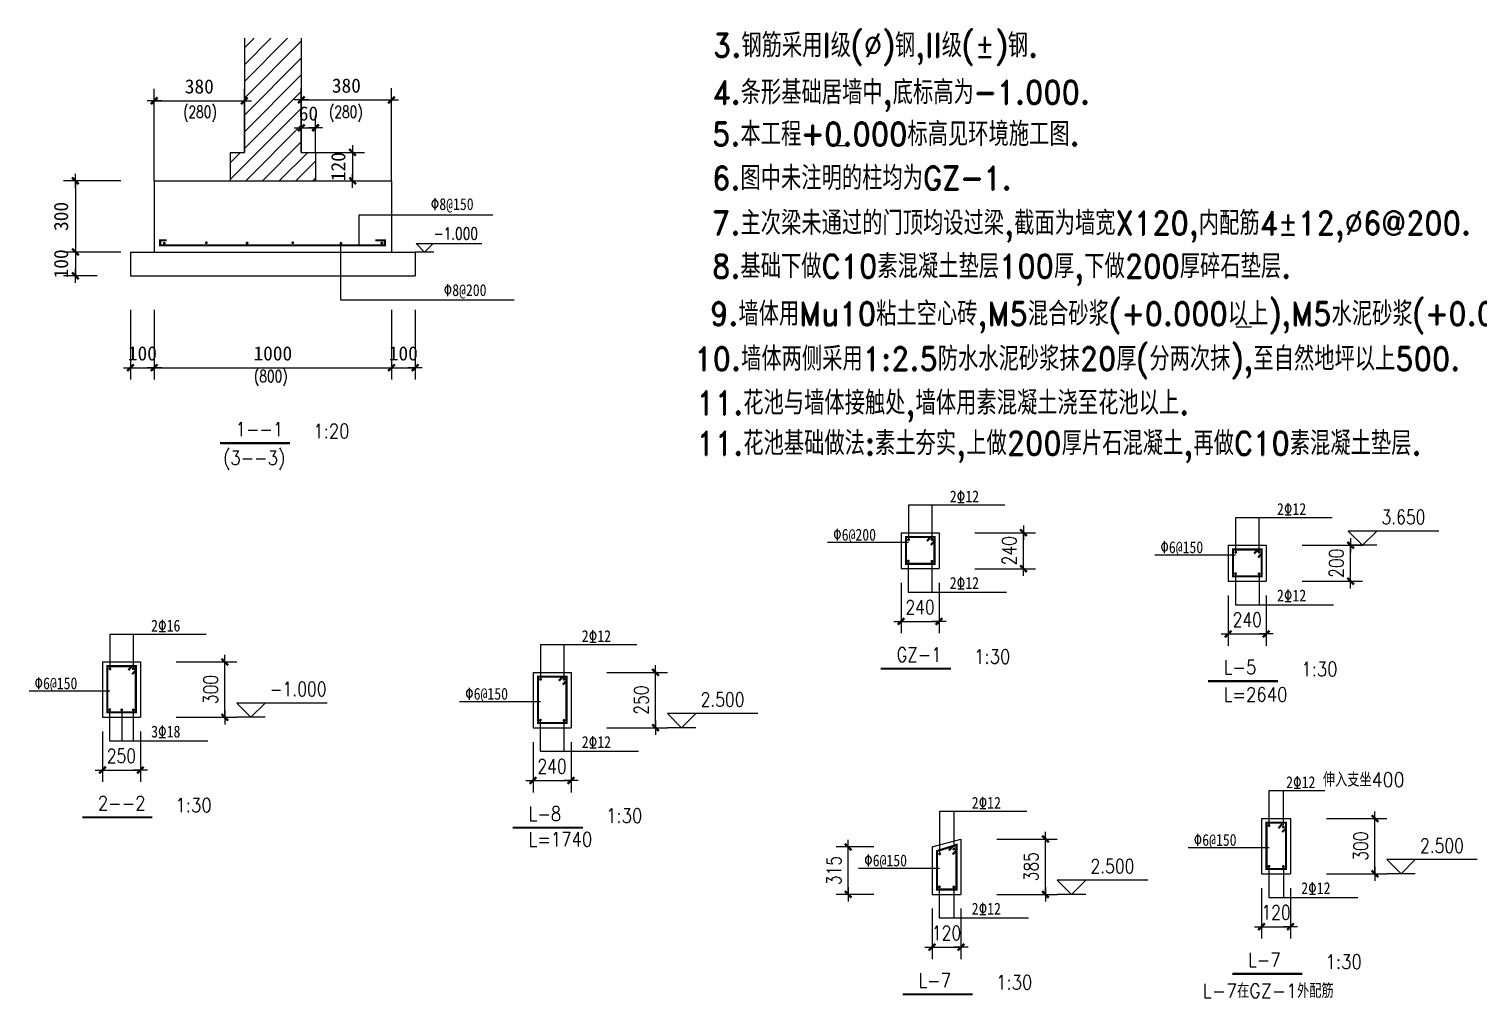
# Model space of a CAD drawing. Extents: x 79352 to 196427, y -253872 to -173208.
# Drawn here: x 80906 to 111472, y -253872 to -233450 of the extents above; entities that cross this region are included whole.
import ezdxf

# ---------------------------------------------------------------- set-up
doc = ezdxf.new("R2010")
doc.units = 0
doc.header["$LTSCALE"] = 100
doc.header["$MEASUREMENT"] = 0
doc.header["$PDMODE"] = 34
doc.layers.get('0').update_dxf_attribs({"color": 1, "linetype": 'CONTINUOUS'})
doc.layers.get('DEFPOINTS').update_dxf_attribs({"linetype": 'CONTINUOUS'})
for name, color, linetype in [('AXIS', 3, 'CONTINUOUS'), ('DIM', 9, 'CONTINUOUS'), ('DRAW', 62, 'CONTINUOUS'), ('TXT', 253, 'CONTINUOUS'), ('构件名称', 2, 'CONTINUOUS'), ('柱', 2, 'CONTINUOUS'), ('钢筋', 1, 'CONTINUOUS')]:
    doc.layers.add(name, color=color, linetype=linetype)
doc.styles.add('DIM_FONT', font='SIMPLEX', dxfattribs={"width": 0.8})
doc.styles.add('HZTXT3', font='romand.shx', dxfattribs={"bigfont": 'sqtxt.shx'})
doc.styles.add('SIMPLEX', font='SIMPLEX.SHX')
doc.dimstyles.new('NORMAL', dxfattribs={"dimtxt": 300, "dimasz": 1, "dimexe": 250, "dimexo": 0, "dimgap": 150, "dimtad": 1, "dimdec": 4, "dimlfac": -1, "dimzin": 0, "dimtxsty": 'STANDARD', "dimblk1": '_DIMX', "dimblk2": '_DIMX', "dimsah": 1, "dimcen": 0.09, "dimclrd": 256, "dimclre": 256, "dimclrt": 256, "dimazin": 3, "dimtfac": 5, "dimtdec": 4, "dimtix": 1, "dimtmove": 0, "dimatfit": 3, "dimtolj": 1, "dimtzin": 0})
doc.dimstyles.get("Standard").update_dxf_attribs({"dimtxt": 0.18, "dimasz": 0.18, "dimexe": 0.18, "dimexo": 0.0625, "dimgap": 0.09, "dimtad": 0, "dimtih": 1, "dimtoh": 1, "dimdec": 4, "dimzin": 0, "dimtxsty": 'STANDARD', "dimcen": 0.09, "dimazin": 3, "dimtfac": 1, "dimtdec": 4, "dimtofl": 0, "dimtmove": 0, "dimatfit": 3, "dimtolj": 1, "dimtzin": 0})

# ---------------------------------------------------------------- blocks, each defined once
blk = doc.blocks.new('_DIMX')
blk.add_line((-150, 0), (150, 0))
at = {"const_width": 50}
blk.add_lwpolyline([(-70, -70), (70, 70)], dxfattribs=at)
blk = doc.blocks.new('*D10')
at = {"color": 0, "linetype": 'BYBLOCK'}
for p, q in [((-90128, -170481), (-88855, -170481)), ((-89105, -171647), (-89105, -170482)), ((-90128, -171648), (-88855, -171648))]:
    blk.add_line(p, q, dxfattribs=at)
at = {"layer": 'DEFPOINTS', "color": 0, "linetype": 'BYBLOCK'}
for p in [(-90428, -170481), (-89105, -170481), (-90428, -171648)]:
    blk.add_point(p, dxfattribs=at)
at = {"color": 0, "linetype": 'BYBLOCK'}
for p, rotation in [((-89105, -170481), 90), ((-89105, -171648), 270)]:
    blk.add_blockref('_DIMX', p, dxfattribs=dict(at, rotation=rotation))
at = {"color": 7, "linetype": 'BYBLOCK', "insert": (-89405, -171064), "char_height": 300, "attachment_point": 5, "rotation": 90, "style": 'DIM_FONT'}
blk.add_mtext('\\A1;300', dxfattribs=at)
blk = doc.blocks.new('*D11')
at = {"color": 0, "linetype": 'BYBLOCK'}
for p, q in [((-616985, -389678), (-616985, -390740)), ((-616185, -389678), (-616185, -390740)), ((-616986, -390490), (-616987, -390490)), ((-616985, -390490), (-616185, -390490)), ((-616184, -390490), (-616183, -390490))]:
    blk.add_line(p, q, dxfattribs=at)
at = {"layer": 'DEFPOINTS', "color": 0, "linetype": 'BYBLOCK'}
for p in [(-616985, -389378), (-616185, -389378), (-616185, -390490)]:
    blk.add_point(p, dxfattribs=at)
at = {"color": 0, "linetype": 'BYBLOCK'}
blk.add_blockref('_DIMX', (-616985, -390490), dxfattribs=at)
at = {"color": 0, "linetype": 'BYBLOCK', "rotation": 180}
blk.add_blockref('_DIMX', (-616185, -390490), dxfattribs=at)
at = {"color": 7, "linetype": 'BYBLOCK', "insert": (-616585, -390190), "char_height": 300, "attachment_point": 5, "style": 'DIM_FONT'}
blk.add_mtext('\\A1;250', dxfattribs=at)
blk = doc.blocks.new('*D13')
at = {"linetype": 'BYBLOCK'}
for p, q in [((-89603, -157704), (-89603, -156936)), ((-89303, -157704), (-89303, -156936)), ((-89604, -157186), (-89605, -157186)), ((-89603, -157186), (-89303, -157186)), ((-89302, -157186), (-89301, -157186))]:
    blk.add_line(p, q, dxfattribs=at)
at = {"layer": 'DEFPOINTS', "color": 0, "linetype": 'BYBLOCK'}
for p in [(-89303, -157186), (-89603, -157704), (-89303, -157704)]:
    blk.add_point(p, dxfattribs=at)
at = {"linetype": 'BYBLOCK'}
blk.add_blockref('_DIMX', (-89603, -157186), dxfattribs=at)
at = {"linetype": 'BYBLOCK', "rotation": 180}
blk.add_blockref('_DIMX', (-89303, -157186), dxfattribs=at)
at = {"linetype": 'BYBLOCK', "insert": (-89453, -156886), "char_height": 300, "attachment_point": 5}
blk.add_mtext('\\A1;60', dxfattribs=at)
blk = doc.blocks.new('*D14')
at = {"linetype": 'BYBLOCK'}
for p, q in [((-89303, -157704), (-88273, -157704)), ((-88523, -157703), (-88523, -157702)), ((-88523, -157704), (-88523, -158304)), ((-89303, -158304), (-88273, -158304)), ((-88523, -158305), (-88523, -158306))]:
    blk.add_line(p, q, dxfattribs=at)
at = {"layer": 'DEFPOINTS', "color": 0, "linetype": 'BYBLOCK'}
for p in [(-89303, -157704), (-89303, -158304), (-88523, -158304)]:
    blk.add_point(p, dxfattribs=at)
at = {"linetype": 'BYBLOCK'}
for p, rotation in [((-88523, -157704), 270), ((-88523, -158304), 90)]:
    blk.add_blockref('_DIMX', p, dxfattribs=dict(at, rotation=rotation))
at = {"linetype": 'BYBLOCK', "insert": (-88823, -158004), "char_height": 300, "attachment_point": 5, "rotation": 90}
blk.add_mtext('\\A1;120', dxfattribs=at)
blk = doc.blocks.new('*D15')
at = {"linetype": 'BYBLOCK'}
for p, q in [((-92703, -158304), (-92703, -156366)), ((-90803, -157704), (-90803, -156366)), ((-92702, -156616), (-90804, -156616))]:
    blk.add_line(p, q, dxfattribs=at)
at = {"layer": 'DEFPOINTS', "color": 0, "linetype": 'BYBLOCK'}
for p in [(-90803, -156616), (-90803, -157704), (-92703, -158304)]:
    blk.add_point(p, dxfattribs=at)
at = {"linetype": 'BYBLOCK', "rotation": 180}
blk.add_blockref('_DIMX', (-92703, -156616), dxfattribs=at)
at = {"linetype": 'BYBLOCK'}
blk.add_blockref('_DIMX', (-90803, -156616), dxfattribs=at)
at = {"linetype": 'BYBLOCK', "insert": (-91753, -156316), "char_height": 300, "attachment_point": 5}
blk.add_mtext('\\A1;380', dxfattribs=at)
blk = doc.blocks.new('*D16')
at = {"linetype": 'BYBLOCK'}
for p, q in [((-89603, -157704), (-89603, -156349)), ((-87703, -158304), (-87703, -156349)), ((-89602, -156599), (-87704, -156599))]:
    blk.add_line(p, q, dxfattribs=at)
at = {"layer": 'DEFPOINTS', "color": 0, "linetype": 'BYBLOCK'}
for p in [(-87703, -156599), (-89603, -157704), (-87703, -158304)]:
    blk.add_point(p, dxfattribs=at)
at = {"linetype": 'BYBLOCK', "rotation": 180}
blk.add_blockref('_DIMX', (-89603, -156599), dxfattribs=at)
at = {"linetype": 'BYBLOCK'}
blk.add_blockref('_DIMX', (-87703, -156599), dxfattribs=at)
at = {"linetype": 'BYBLOCK', "insert": (-88653, -156299), "char_height": 300, "attachment_point": 5}
blk.add_mtext('\\A1;380', dxfattribs=at)
blk = doc.blocks.new('*D17')
at = {"linetype": 'BYBLOCK'}
for p, q in [((-92703, -158304), (-93910, -158304)), ((-93660, -158305), (-93660, -159803)), ((-92703, -159804), (-93910, -159804))]:
    blk.add_line(p, q, dxfattribs=at)
at = {"layer": 'DEFPOINTS', "color": 0, "linetype": 'BYBLOCK'}
for p in [(-92703, -158304), (-93660, -159804), (-92703, -159804)]:
    blk.add_point(p, dxfattribs=at)
at = {"linetype": 'BYBLOCK'}
for p, rotation in [((-93660, -158304), 90), ((-93660, -159804), 270)]:
    blk.add_blockref('_DIMX', p, dxfattribs=dict(at, rotation=rotation))
at = {"linetype": 'BYBLOCK', "insert": (-93960, -159054), "char_height": 300, "attachment_point": 5, "rotation": 90}
blk.add_mtext('\\A1;300', dxfattribs=at)
blk = doc.blocks.new('*D18')
at = {"linetype": 'BYBLOCK'}
for p, q in [((-93203, -159804), (-93910, -159804)), ((-93660, -159803), (-93660, -159802)), ((-93660, -159804), (-93660, -160304)), ((-93203, -160304), (-93910, -160304)), ((-93660, -160305), (-93660, -160306))]:
    blk.add_line(p, q, dxfattribs=at)
at = {"layer": 'DEFPOINTS', "color": 0, "linetype": 'BYBLOCK'}
for p in [(-93203, -159804), (-93660, -160304), (-93203, -160304)]:
    blk.add_point(p, dxfattribs=at)
at = {"linetype": 'BYBLOCK'}
for p, rotation in [((-93660, -159804), 270), ((-93660, -160304), 90)]:
    blk.add_blockref('_DIMX', p, dxfattribs=dict(at, rotation=rotation))
at = {"linetype": 'BYBLOCK', "insert": (-93960, -160054), "char_height": 300, "attachment_point": 5, "rotation": 90}
blk.add_mtext('\\A1;100', dxfattribs=at)
blk = doc.blocks.new('*D19')
at = {"linetype": 'BYBLOCK'}
for p, q in [((-93203, -159804), (-93203, -161273)), ((-92703, -159804), (-92703, -161273)), ((-93204, -161023), (-93205, -161023)), ((-93203, -161023), (-92703, -161023)), ((-92702, -161023), (-92701, -161023))]:
    blk.add_line(p, q, dxfattribs=at)
at = {"layer": 'DEFPOINTS', "color": 0, "linetype": 'BYBLOCK'}
for p in [(-93203, -159804), (-92703, -159804), (-92703, -161023)]:
    blk.add_point(p, dxfattribs=at)
at = {"linetype": 'BYBLOCK'}
blk.add_blockref('_DIMX', (-93203, -161023), dxfattribs=at)
at = {"linetype": 'BYBLOCK', "rotation": 180}
blk.add_blockref('_DIMX', (-92703, -161023), dxfattribs=at)
at = {"linetype": 'BYBLOCK', "insert": (-92953, -160723), "char_height": 300, "attachment_point": 5}
blk.add_mtext('\\A1;100', dxfattribs=at)
blk = doc.blocks.new('*D20')
at = {"linetype": 'BYBLOCK'}
for p, q in [((-93203, -161024), (-93203, -162493)), ((-92703, -161024), (-92703, -162493)), ((-93204, -162243), (-93205, -162243)), ((-93203, -162243), (-92703, -162243)), ((-92702, -162243), (-92701, -162243))]:
    blk.add_line(p, q, dxfattribs=at)
at = {"layer": 'DEFPOINTS', "color": 0, "linetype": 'BYBLOCK'}
for p in [(-93203, -161024), (-92703, -161024), (-92703, -162243)]:
    blk.add_point(p, dxfattribs=at)
at = {"linetype": 'BYBLOCK'}
blk.add_blockref('_DIMX', (-93203, -162243), dxfattribs=at)
at = {"linetype": 'BYBLOCK', "rotation": 180}
blk.add_blockref('_DIMX', (-92703, -162243), dxfattribs=at)
at = {"linetype": 'BYBLOCK', "insert": (-92953, -161943), "char_height": 300, "attachment_point": 5}
blk.add_mtext('\\A1;100', dxfattribs=at)
blk = doc.blocks.new('*D21')
at = {"linetype": 'BYBLOCK'}
for p, q in [((-92703, -161024), (-92703, -162493)), ((-87703, -161024), (-87703, -162493)), ((-92702, -162243), (-87704, -162243))]:
    blk.add_line(p, q, dxfattribs=at)
at = {"layer": 'DEFPOINTS', "color": 0, "linetype": 'BYBLOCK'}
for p in [(-92703, -161024), (-87703, -161024), (-87703, -162243)]:
    blk.add_point(p, dxfattribs=at)
at = {"linetype": 'BYBLOCK', "rotation": 180}
blk.add_blockref('_DIMX', (-92703, -162243), dxfattribs=at)
at = {"linetype": 'BYBLOCK'}
blk.add_blockref('_DIMX', (-87703, -162243), dxfattribs=at)
at = {"linetype": 'BYBLOCK', "insert": (-90203, -161943), "char_height": 300, "attachment_point": 5}
blk.add_mtext('\\A1;1000', dxfattribs=at)
blk = doc.blocks.new('*D46')
at = {"color": 0, "linetype": 'BYBLOCK'}
for p, q in [((-50108, -219502), (-48836, -219502)), ((-49086, -219501), (-49086, -219500)), ((-49086, -220259), (-49086, -219502)), ((-50108, -220259), (-48836, -220259)), ((-49086, -220260), (-49086, -220261))]:
    blk.add_line(p, q, dxfattribs=at)
at = {"layer": 'DEFPOINTS', "color": 0, "linetype": 'BYBLOCK'}
for p in [(-50408, -219502), (-49086, -219502), (-50408, -220259)]:
    blk.add_point(p, dxfattribs=at)
at = {"color": 0, "linetype": 'BYBLOCK'}
for p, rotation in [((-49086, -219502), 270), ((-49086, -220259), 90)]:
    blk.add_blockref('_DIMX', p, dxfattribs=dict(at, rotation=rotation))
at = {"color": 7, "linetype": 'BYBLOCK', "insert": (-49386, -219880), "char_height": 300, "attachment_point": 5, "rotation": 90, "style": 'DIM_FONT'}
blk.add_mtext('\\A1;200', dxfattribs=at)
blk = doc.blocks.new('*D47')
at = {"color": 0, "linetype": 'BYBLOCK'}
for p, q in [((-51666, -220559), (-51666, -221621)), ((-50866, -220559), (-50866, -221621)), ((-51667, -221371), (-51668, -221371)), ((-51666, -221371), (-50866, -221371)), ((-50865, -221371), (-50864, -221371))]:
    blk.add_line(p, q, dxfattribs=at)
at = {"layer": 'DEFPOINTS', "color": 0, "linetype": 'BYBLOCK'}
for p in [(-51666, -220259), (-50866, -220259), (-50866, -221371)]:
    blk.add_point(p, dxfattribs=at)
at = {"color": 0, "linetype": 'BYBLOCK'}
blk.add_blockref('_DIMX', (-51666, -221371), dxfattribs=at)
at = {"color": 0, "linetype": 'BYBLOCK', "rotation": 180}
blk.add_blockref('_DIMX', (-50866, -221371), dxfattribs=at)
at = {"color": 7, "linetype": 'BYBLOCK', "insert": (-51266, -221071), "char_height": 300, "attachment_point": 5, "style": 'DIM_FONT'}
blk.add_mtext('\\A1;240', dxfattribs=at)
blk = doc.blocks.new('*D48')
at = {"color": 0, "linetype": 'BYBLOCK'}
for p, q in [((-43362, -219502), (-42089, -219502)), ((-42339, -219501), (-42339, -219500)), ((-42339, -220259), (-42339, -219502)), ((-43362, -220259), (-42089, -220259)), ((-42339, -220260), (-42339, -220261))]:
    blk.add_line(p, q, dxfattribs=at)
at = {"layer": 'DEFPOINTS', "color": 0, "linetype": 'BYBLOCK'}
for p in [(-43662, -219502), (-42339, -219502), (-43662, -220259)]:
    blk.add_point(p, dxfattribs=at)
at = {"color": 0, "linetype": 'BYBLOCK'}
for p, rotation in [((-42339, -219502), 270), ((-42339, -220259), 90)]:
    blk.add_blockref('_DIMX', p, dxfattribs=dict(at, rotation=rotation))
at = {"color": 7, "linetype": 'BYBLOCK', "insert": (-42639, -219880), "char_height": 300, "attachment_point": 5, "rotation": 90, "style": 'DIM_FONT'}
blk.add_mtext('\\A1;240', dxfattribs=at)
blk = doc.blocks.new('*D49')
at = {"color": 0, "linetype": 'BYBLOCK'}
for p, q in [((-44919, -220559), (-44919, -221621)), ((-44119, -220559), (-44119, -221621)), ((-44920, -221371), (-44921, -221371)), ((-44919, -221371), (-44119, -221371)), ((-44118, -221371), (-44117, -221371))]:
    blk.add_line(p, q, dxfattribs=at)
at = {"layer": 'DEFPOINTS', "color": 0, "linetype": 'BYBLOCK'}
for p in [(-44919, -220259), (-44119, -220259), (-44119, -221371)]:
    blk.add_point(p, dxfattribs=at)
at = {"color": 0, "linetype": 'BYBLOCK'}
blk.add_blockref('_DIMX', (-44919, -221371), dxfattribs=at)
at = {"color": 0, "linetype": 'BYBLOCK', "rotation": 180}
blk.add_blockref('_DIMX', (-44119, -221371), dxfattribs=at)
at = {"color": 7, "linetype": 'BYBLOCK', "insert": (-44519, -221071), "char_height": 300, "attachment_point": 5, "style": 'DIM_FONT'}
blk.add_mtext('\\A1;240', dxfattribs=at)
blk = doc.blocks.new('*D50')
at = {"color": 0, "linetype": 'BYBLOCK'}
for p, q in [((-37102, -219738), (-35829, -219738)), ((-36079, -220904), (-36079, -219739)), ((-37102, -220905), (-35829, -220905))]:
    blk.add_line(p, q, dxfattribs=at)
at = {"layer": 'DEFPOINTS', "color": 0, "linetype": 'BYBLOCK'}
for p in [(-37402, -219738), (-36079, -219738), (-37402, -220905)]:
    blk.add_point(p, dxfattribs=at)
at = {"color": 0, "linetype": 'BYBLOCK'}
for p, rotation in [((-36079, -219738), 90), ((-36079, -220905), 270)]:
    blk.add_blockref('_DIMX', p, dxfattribs=dict(at, rotation=rotation))
at = {"color": 7, "linetype": 'BYBLOCK', "insert": (-36379, -220321), "char_height": 300, "attachment_point": 5, "rotation": 90, "style": 'DIM_FONT'}
blk.add_mtext('\\A1;385', dxfattribs=at)
blk = doc.blocks.new('*D51')
at = {"color": 0, "linetype": 'BYBLOCK'}
for p, q in [((-38467, -221205), (-38467, -222268)), ((-37859, -221205), (-37859, -222268)), ((-38468, -222018), (-38469, -222018)), ((-38467, -222018), (-37859, -222018)), ((-37858, -222018), (-37857, -222018))]:
    blk.add_line(p, q, dxfattribs=at)
at = {"layer": 'DEFPOINTS', "color": 0, "linetype": 'BYBLOCK'}
for p in [(-38467, -220905), (-37859, -220905), (-37859, -222018)]:
    blk.add_point(p, dxfattribs=at)
at = {"color": 0, "linetype": 'BYBLOCK'}
blk.add_blockref('_DIMX', (-38467, -222018), dxfattribs=at)
at = {"color": 0, "linetype": 'BYBLOCK', "rotation": 180}
blk.add_blockref('_DIMX', (-37859, -222018), dxfattribs=at)
at = {"color": 7, "linetype": 'BYBLOCK', "insert": (-38163, -221718), "char_height": 300, "attachment_point": 5, "style": 'DIM_FONT'}
blk.add_mtext('\\A1;120', dxfattribs=at)
blk = doc.blocks.new('*D52')
at = {"color": 0, "linetype": 'BYBLOCK'}
for p, q in [((-38767, -219903), (-39559, -219903)), ((-39309, -220904), (-39309, -219904)), ((-38767, -220905), (-39559, -220905))]:
    blk.add_line(p, q, dxfattribs=at)
at = {"layer": 'DEFPOINTS', "color": 0, "linetype": 'BYBLOCK'}
for p in [(-39309, -219903), (-38467, -219903), (-38467, -220905)]:
    blk.add_point(p, dxfattribs=at)
at = {"color": 0, "linetype": 'BYBLOCK'}
for p, rotation in [((-39309, -219903), 90), ((-39309, -220905), 270)]:
    blk.add_blockref('_DIMX', p, dxfattribs=dict(at, rotation=rotation))
at = {"color": 7, "linetype": 'BYBLOCK', "insert": (-39609, -220404), "char_height": 300, "attachment_point": 5, "rotation": 90, "style": 'DIM_FONT'}
blk.add_mtext('\\A1;315', dxfattribs=at)
blk = doc.blocks.new('*D53')
at = {"color": 0, "linetype": 'BYBLOCK'}
for p, q in [((-29363, -219738), (-28090, -219738)), ((-28340, -220904), (-28340, -219739)), ((-29363, -220905), (-28090, -220905))]:
    blk.add_line(p, q, dxfattribs=at)
at = {"layer": 'DEFPOINTS', "color": 0, "linetype": 'BYBLOCK'}
for p in [(-29663, -219738), (-28340, -219738), (-29663, -220905)]:
    blk.add_point(p, dxfattribs=at)
at = {"color": 0, "linetype": 'BYBLOCK'}
for p, rotation in [((-28340, -219738), 90), ((-28340, -220905), 270)]:
    blk.add_blockref('_DIMX', p, dxfattribs=dict(at, rotation=rotation))
at = {"color": 7, "linetype": 'BYBLOCK', "insert": (-28640, -220321), "char_height": 300, "attachment_point": 5, "rotation": 90, "style": 'DIM_FONT'}
blk.add_mtext('\\A1;300', dxfattribs=at)
blk = doc.blocks.new('*D54')
at = {"color": 0, "linetype": 'BYBLOCK'}
for p, q in [((-38467, -221205), (-38467, -222268)), ((-37859, -221205), (-37859, -222268)), ((-38468, -222018), (-38469, -222018)), ((-38467, -222018), (-37859, -222018)), ((-37858, -222018), (-37857, -222018))]:
    blk.add_line(p, q, dxfattribs=at)
at = {"layer": 'DEFPOINTS', "color": 0, "linetype": 'BYBLOCK'}
for p in [(-38467, -220905), (-37859, -220905), (-37859, -222018)]:
    blk.add_point(p, dxfattribs=at)
at = {"color": 0, "linetype": 'BYBLOCK'}
blk.add_blockref('_DIMX', (-38467, -222018), dxfattribs=at)
at = {"color": 0, "linetype": 'BYBLOCK', "rotation": 180}
blk.add_blockref('_DIMX', (-37859, -222018), dxfattribs=at)
at = {"color": 7, "linetype": 'BYBLOCK', "insert": (-38163, -221718), "char_height": 300, "attachment_point": 5, "style": 'DIM_FONT'}
blk.add_mtext('\\A1;120', dxfattribs=at)
blk = doc.blocks.new('*D55')
at = {"color": 0, "linetype": 'BYBLOCK'}
for p, q in [((-58471, -219918), (-57198, -219918)), ((-57448, -221084), (-57448, -219919)), ((-58471, -221085), (-57198, -221085))]:
    blk.add_line(p, q, dxfattribs=at)
at = {"layer": 'DEFPOINTS', "color": 0, "linetype": 'BYBLOCK'}
for p in [(-58771, -219918), (-57448, -219918), (-58771, -221085)]:
    blk.add_point(p, dxfattribs=at)
at = {"color": 0, "linetype": 'BYBLOCK'}
for p, rotation in [((-57448, -219918), 90), ((-57448, -221085), 270)]:
    blk.add_blockref('_DIMX', p, dxfattribs=dict(at, rotation=rotation))
at = {"color": 7, "linetype": 'BYBLOCK', "insert": (-57748, -220501), "char_height": 300, "attachment_point": 5, "rotation": 90, "style": 'DIM_FONT'}
blk.add_mtext('\\A1;250', dxfattribs=at)
blk = doc.blocks.new('*D56')
at = {"color": 0, "linetype": 'BYBLOCK'}
for p, q in [((-60029, -221385), (-60029, -222447)), ((-59229, -221385), (-59229, -222447)), ((-60030, -222197), (-60031, -222197)), ((-60029, -222197), (-59229, -222197)), ((-59228, -222197), (-59227, -222197))]:
    blk.add_line(p, q, dxfattribs=at)
at = {"layer": 'DEFPOINTS', "color": 0, "linetype": 'BYBLOCK'}
for p in [(-60029, -221085), (-59229, -221085), (-59229, -222197)]:
    blk.add_point(p, dxfattribs=at)
at = {"color": 0, "linetype": 'BYBLOCK'}
blk.add_blockref('_DIMX', (-60029, -222197), dxfattribs=at)
at = {"color": 0, "linetype": 'BYBLOCK', "rotation": 180}
blk.add_blockref('_DIMX', (-59229, -222197), dxfattribs=at)
at = {"color": 7, "linetype": 'BYBLOCK', "insert": (-59629, -221897), "char_height": 300, "attachment_point": 5, "style": 'DIM_FONT'}
blk.add_mtext('\\A1;240', dxfattribs=at)

msp = doc.modelspace()

# ---------------------------------------------------------------- hatches: boundary and pattern name
at = {"layer": '柱'}
h = msp.add_hatch(dxfattribs=at)
h.set_pattern_fill('ANSI31', color=256, scale=2000, style=0)
h.set_pattern_definition([(45, (176249.68, -78345.86), (-176.7767, 176.7767), [])])
h.paths.add_polyline_path([(86647.1, -233644.6), (85447.1, -233644.6), (85447.1, -236050.3), (85147.1, -236050.3), (85147.1, -236650.3), (86947.1, -236650.3), (86947.1, -236050.3), (86647.1, -236050.3)])

# ---------------------------------------------------------------- linework, layer by layer
at = {"layer": 'AXIS'}
for p, q in [((89064.7, -237970.9), (89244.1, -238150.3)), ((89064.7, -237970.9), (90451.9, -237970.9)), ((89423.5, -237970.9), (89244.1, -238150.3)), ((89441.1, -238150.3), (89047.1, -238150.3))]:
    msp.add_line(p, q, dxfattribs=at)
at = {"layer": 'DIM'}
for p, q in [((99449.8, -243479.1), (101478, -243479.1)), ((99449.8, -244203), (99449.8, -243479.1)), ((99944.4, -244203), (99944.4, -243479.1)), ((106346.5, -243743.6), (108374.7, -243743.6)), ((106346.5, -244467.5), (106346.5, -243743.6)), ((106841.1, -244467.5), (106841.1, -243743.6)), ((99445.8, -244274.5), (97741.5, -244274.5)), ((99441.7, -244667.4), (99441.7, -245318.9)), ((99940.8, -244667.4), (99940.8, -245318.9)), ((106342.5, -244538.9), (104638.2, -244538.9)), ((106338.5, -244931.9), (106338.5, -245583.4)), ((106837.5, -244931.9), (106837.5, -245583.4)), ((99441.7, -245318.9), (101510.2, -245318.9)), ((106338.5, -245583.4), (108406.9, -245583.4)), ((82614.7, -246201.4), (84642.9, -246201.4)), ((82614.7, -246925.3), (82614.7, -246201.4)), ((83109.3, -246925.3), (83109.3, -246201.4)), ((91692.4, -246422.4), (93720.6, -246422.4)), ((91692.4, -247146.3), (91692.4, -246422.4)), ((92187, -247146.3), (92187, -246422.4)), ((82610.7, -247406.6), (80906.5, -247406.6)), ((82606.7, -247799.6), (82606.7, -248451.1)), ((82862.7, -247799.6), (82862.7, -248451.1)), ((83105.7, -247799.6), (83105.7, -248451.1)), ((91688.4, -247627.6), (89984.1, -247627.6)), ((91684.4, -248020.6), (91684.4, -248672.1)), ((92183.4, -248020.6), (92183.4, -248672.1)), ((82606.7, -248451.1), (84675.1, -248451.1)), ((91684.4, -248672.1), (93752.8, -248672.1)), ((107049.7, -249502), (108220.8, -249502)), ((107049.7, -250225.9), (107049.7, -249502)), ((107352.5, -250225.9), (107352.5, -249502)), ((100103.5, -249934.6), (101939.9, -249934.6)), ((100103.5, -250823.7), (100103.5, -249934.6)), ((100406.3, -250694), (100406.3, -249934.6)), ((107045.7, -250707.2), (105341.5, -250707.2)), ((100099.5, -251139.8), (98395.2, -251139.8)), ((107041.7, -251100.1), (107041.7, -251751.6)), ((107348.9, -251100.1), (107348.9, -251751.6)), ((100095.5, -251532.7), (100095.5, -252184.2)), ((100402.7, -251532.7), (100402.7, -252184.2)), ((107041.7, -251751.6), (108918.3, -251751.6)), ((100095.5, -252184.2), (101972.1, -252184.2))]:
    msp.add_line(p, q, dxfattribs=at)
at = {"layer": 'DRAW'}
for p, q in [((109316.8, -244331.1), (108716.8, -244331.1)), ((85885, -247955.6), (85285, -247955.6)), ((94962.7, -248176.7), (94362.7, -248176.7)), ((110128.2, -251256.2), (109528.2, -251256.2)), ((103182, -251688.8), (102582, -251688.8))]:
    msp.add_line(p, q, dxfattribs=at)
for points in [[(110623.3, -244031.1), (108716.8, -244031.1), (109016.8, -244331.1), (109316.8, -244031.1)], [(87191.6, -247655.6), (85285, -247655.6), (85585, -247955.6), (85885, -247655.6)], [(96269.3, -247876.7), (94362.7, -247876.7), (94662.7, -248176.7), (94962.7, -247876.7)], [(111434.8, -250956.2), (109528.2, -250956.2), (109828.2, -251256.2), (110128.2, -250956.2)], [(104488.5, -251388.8), (102582, -251388.8), (102882, -251688.8), (103182, -251388.8)]]:
    msp.add_lwpolyline(points, dxfattribs=at)
at = {"layer": '构件名称'}
for p, q in [((99289.5, -244066.7), (100089.5, -244066.7)), ((99289.5, -244066.7), (99289.5, -244823.5)), ((100089.5, -244066.7), (100089.5, -244823.5)), ((106186.3, -244331.1), (106986.3, -244331.1)), ((106186.3, -244331.1), (106186.3, -245087.9)), ((106986.3, -244331.1), (106986.3, -245087.9)), ((99289.5, -244823.5), (100089.5, -244823.5)), ((106186.3, -245087.9), (106986.3, -245087.9)), ((82454.5, -246789), (83254.5, -246789)), ((82454.5, -246789), (82454.5, -247955.6)), ((83254.5, -246789), (83254.5, -247955.6)), ((91532.2, -247010), (92332.2, -247010)), ((91532.2, -247010), (91532.2, -248176.7)), ((92332.2, -247010), (92332.2, -248176.7)), ((82454.5, -247955.6), (83254.5, -247955.6)), ((91532.2, -248176.7), (92332.2, -248176.7)), ((106889.5, -250089.5), (107497.7, -250089.5)), ((106889.5, -250089.5), (106889.5, -251256.2)), ((107497.7, -250089.5), (107497.7, -251256.2)), ((99943.3, -250687.3), (100551.5, -250522.1)), ((100551.5, -250522.1), (100551.5, -251688.8)), ((99943.3, -250687.3), (99943.3, -251688.8)), ((106889.5, -251256.2), (107497.7, -251256.2)), ((99943.3, -251688.8), (100551.5, -251688.8))]:
    msp.add_line(p, q, dxfattribs=at)
at = {"layer": '构件名称', "const_width": 45}
for points in [[(84931.6, -242179.3), (86408.1, -242179.3)], [(98862.8, -246931), (100339.3, -246931)], [(105759.5, -247195.4), (107236, -247195.4)], [(82027.7, -250063.1), (83504.2, -250063.1)], [(91105.4, -250284.1), (92581.9, -250284.1)], [(106270.9, -253363.7), (107747.4, -253363.7)], [(99324.7, -253796.3), (100801.2, -253796.3)]]:
    msp.add_lwpolyline(points, dxfattribs=at)
at = {"layer": '柱'}
for p, q in [((85447.1, -233644.6), (85447.1, -236050.3)), ((86647.1, -233644.6), (86647.1, -236050.3)), ((97859.2, -235906.9), (98172.8, -235906.9)), ((85147.1, -236050.3), (85447.1, -236050.3)), ((85147.1, -236050.3), (85147.1, -236650.3)), ((86647.1, -236050.3), (86947.1, -236050.3)), ((86947.1, -236050.3), (86947.1, -236650.3)), ((83547.1, -236650.3), (88547.1, -236650.3)), ((83547.1, -236650.3), (83547.1, -238150.3)), ((88547.1, -236650.3), (88547.1, -238150.3)), ((87869.4, -237994), (87869.4, -237365.3)), ((87869.4, -237365.3), (90684.3, -237365.3)), ((87476.2, -237962.6), (87476.2, -239157.1)), ((83047.1, -238150.3), (89047.1, -238150.3)), ((83047.1, -238150.3), (83047.1, -238650.3)), ((89047.1, -238150.3), (89047.1, -238650.3)), ((83047.1, -238650.3), (89047.1, -238650.3)), ((87476.2, -239157.1), (91134.7, -239157.1)), ((106349.9, -239728.6), (106673.1, -239728.6))]:
    msp.add_line(p, q, dxfattribs=at)
at = {"layer": '柱', "const_width": 45}
msp.add_lwpolyline([(83806.6, -237905), (83672.7, -237905), (83672.7, -238010.1), (88405.9, -238010.1), (88405.9, -237905), (88205.1, -237905)], dxfattribs=at)
at = {"layer": '柱', "const_width": 30}
for points in [[(83742.7, -237967.5, 1), (83772.7, -237967.5, 1)], [(84629.4, -237953.9, 1), (84659.4, -237953.9, 1)], [(85488.8, -237960.7, 1), (85518.8, -237960.7, 1)], [(86450.5, -237953.9, 1), (86480.5, -237953.9, 1)], [(87466.8, -237967.5, 1), (87496.8, -237967.5, 1)], [(88326.2, -237960.7, 1), (88356.2, -237960.7, 1)]]:
    msp.add_lwpolyline(points, format="xyb", close=True, dxfattribs=at)
at = {"layer": '钢筋', "const_width": 45}
for points in [[(99391.4, -244721.6), (99994.8, -244721.6), (99994.8, -244155.8), (99391.4, -244155.8)], [(106288.1, -244986), (106891.5, -244986), (106891.5, -244420.2), (106288.1, -244420.2)], [(82556.3, -247853.7), (83159.7, -247853.7), (83159.7, -246878), (82556.3, -246878)], [(91634, -248074.7), (92237.4, -248074.7), (92237.4, -247099.1), (91634, -247099.1)], [(106991.3, -251154.3), (107402.9, -251154.3), (107402.9, -250178.6), (106991.3, -250178.6)], [(100045.1, -251586.9), (100456.7, -251586.9), (100456.7, -250646.7), (100045.1, -250776.4)]]:
    msp.add_lwpolyline(points, close=True, dxfattribs=at)
at = {"layer": '钢筋', "const_width": 30}
for points in [[(99432.4, -244214.3, 1), (99462.4, -244214.3, 1)], [(99925, -244210.6, 1), (99955, -244210.6, 1)], [(106329.1, -244478.8, 1), (106359.1, -244478.8, 1)], [(106821.7, -244475.1, 1), (106851.7, -244475.1, 1)], [(99428.6, -244664.2, 1), (99458.6, -244664.2, 1)], [(99924.8, -244669.2, 1), (99954.8, -244669.2, 1)], [(106325.3, -244928.6, 1), (106355.3, -244928.6, 1)], [(106821.5, -244933.6, 1), (106851.5, -244933.6, 1)], [(82597.3, -246936.6, 1), (82627.3, -246936.6, 1)], [(83089.9, -246932.9, 1), (83119.9, -246932.9, 1)], [(91675, -247157.6, 1), (91705, -247157.6, 1)], [(92167.6, -247153.9, 1), (92197.6, -247153.9, 1)], [(82593.5, -247796.3, 1), (82623.5, -247796.3, 1)], [(82846.5, -247799.6, 1), (82876.5, -247799.6, 1)], [(83089.7, -247801.3, 1), (83119.7, -247801.3, 1)], [(91671.2, -248017.3, 1), (91701.2, -248017.3, 1)], [(92167.4, -248022.3, 1), (92197.4, -248022.3, 1)], [(107032.3, -250237.2, 1), (107062.3, -250237.2, 1)], [(107333.1, -250266.1, 1), (107363.1, -250266.1, 1)], [(100086.1, -250835, 1), (100116.1, -250835, 1)], [(100386.9, -250734.2, 1), (100416.9, -250734.2, 1)], [(107028.5, -251096.9, 1), (107058.5, -251096.9, 1)], [(107332.9, -251101.9, 1), (107362.9, -251101.9, 1)], [(100082.3, -251529.5, 1), (100112.3, -251529.5, 1)], [(100386.7, -251534.5, 1), (100416.7, -251534.5, 1)]]:
    msp.add_lwpolyline(points, format="xyb", close=True, dxfattribs=at)
at = {"layer": '钢筋', "const_width": 45}
for points in [[(99915.1, -244156.1), (99834.5, -244242.9)], [(99997.6, -244239.3), (99916.9, -244326.1)], [(106811.8, -244420.5), (106731.2, -244507.3)], [(106894.3, -244503.8), (106813.6, -244590.6)], [(83080.1, -246878.4), (82999.4, -246965.2)], [(83162.5, -246961.6), (83081.8, -247048.4)], [(92157.8, -247099.4), (92077.1, -247186.2)], [(92240.2, -247182.6), (92159.5, -247269.4)], [(107323.3, -250208.6), (107242.6, -250295.4)], [(107405.7, -250291.8), (107325, -250378.6)], [(100377, -250676.7), (100296.4, -250763.5)], [(100459.5, -250760), (100378.8, -250846.8)]]:
    msp.add_lwpolyline(points, dxfattribs=at)

# ---------------------------------------------------------------- texts
at = {"layer": 'AXIS', "style": 'SIMPLEX', "width": 0.75}
for s, p in [('(280)', (84155.8, -235322.4)), ('(280)', (87231.7, -235322.4)), ('-1.000', (89438.3, -237883.6)), ('(800)', (85649.2, -240890.1))]:
    msp.add_text(s, height=250, dxfattribs=at).set_placement(p)
at = {"layer": 'DIM', "width": 0.85}
for s, p in [('%%1308@150', (89374.2, -237265.2)), ('%%1308@200', (89645.7, -239077.5)), ('2%%13112', (100316.8, -243426.6)), ('2%%13112', (107213.5, -243691)), ('%%1306@200', (97856.2, -244232.9)), ('%%1306@150', (104752.9, -244497.3)), ('2%%13112', (100316.8, -245249.4)), ('2%%13112', (107213.5, -245513.8)), ('2%%13116', (83481.7, -246148.9)), ('2%%13112', (92559.4, -246369.9)), ('%%1306@150', (81021.1, -247365)), ('%%1306@150', (90098.8, -247586)), ('3%%13118', (83481.7, -248381.5)), ('2%%13112', (92559.4, -248602.5)), ('2%%13112', (107407.1, -249449.4)), ('2%%13112', (100778.7, -249882)), ('%%1306@150', (105456.1, -250665.6)), ('%%1306@150', (98509.9, -251098.2)), ('2%%13112', (107724.9, -251682)), ('2%%13112', (100778.7, -252114.7))]:
    msp.add_text(s, height=250, dxfattribs=at).set_placement(p)
at = {"layer": 'DRAW', "style": 'DIM_FONT'}
for s, width, p in [('1--1', 0.85, (85262.1, -242033.2)), ('1:20', 0.85, (86897.9, -242074.5)), ('(3--3)', 0.85, (84997.4, -242637.7)), ('3.650', 0.8, (109416.9, -243886.2)), ('GZ-1', 0.85, (99193.3, -246784.8)), ('1:30', 0.85, (100829, -246826.2)), ('L-5', 0.85, (106090, -247049.3)), ('1:30', 0.85, (107725.8, -247090.6)), ('-1.000', 0.8, (85985.2, -247510.7)), ('2.500', 0.8, (95062.9, -247731.7)), ('L=2640', 0.85, (106090, -247626.1)), ('2--2', 0.85, (82358.2, -249917)), ('1:30', 0.85, (83994, -249958.3)), ('L-8', 0.85, (91435.9, -250138)), ('1:30', 0.85, (93071.7, -250179.4)), ('L=1740', 0.85, (91435.9, -250677.5)), ('2.500', 0.8, (110228.4, -250811.2)), ('2.500', 0.8, (103282.1, -251243.8)), ('L-7', 0.85, (106601.4, -253217.5)), ('1:30', 0.85, (108237.2, -253258.9)), ('L-7', 0.85, (99655.2, -253650.1)), ('1:30', 0.85, (101291, -253691.5))]:
    msp.add_text(s, height=300, dxfattribs=dict(at, width=width)).set_placement(p)
at = {"layer": 'TXT', "style": 'HZTXT3', "width": 0.9}
for s, height, p in [('3.钢筋采用I级(%%C)钢,II级(%%P)钢.', 500, (95325.3, -234045)), ('4.条形基础居墙中,底标高为-1.000.', 500, (95310.6, -235035)), ('5.本工程+0.000标高见环境施工图.', 500, (95305.8, -235914.5)), ('6.图中未注明的柱均为GZ-1.', 500, (95305.8, -236841.8)), ('7.主次梁未通过的门顶均设过梁,截面为墙宽X120,内配筋4%%P12,%%C6@200.', 500, (95305.8, -237790.2)), ('8.基础下做C10素混凝土垫层100厚,下做200厚碎石垫层.', 500, (95305.8, -238701.5)), ('9.墙体用Mu10粘土空心砖,M5混合砂浆(+0.000以上),M5水泥砂浆(+0.000以下)砌筑.', 500, (95262.5, -239702.1)), ('10.墙体两侧采用1:2.5防水水泥砂浆抹20厚(分两次抹),至自然地坪以上500.', 500, (94932.7, -240649.4)), ('11.花池与墙体接触处,墙体用素混凝土浇至花池以上.', 500, (94979.2, -241578.7)), ('11.花池基础做法:素土夯实,上做200厚片石混凝土,再做C10素混凝土垫层.', 500, (94979.2, -242430.9)), ('伸入支坐400', 300, (108182.5, -249421.6)), ('L-7在GZ-1外配筋', 300, (105644.5, -253870.6))]:
    msp.add_text(s, height=height, dxfattribs=at).set_placement(p)

# ---------------------------------------------------------------- dimensions: what is measured, and where the dimension line sits
at = {"layer": '构件名称'}
for base, p1, p2, text, picture, middle, set_off in [((101870.1, -244066.7), (100547.3, -244823.5), (100547.3, -244066.7), '240', '*D48', (101570.1, -244445.1), (144208.9, -24565)), ((108766.8, -244331.1), (107444, -245087.9), (107444, -244331.1), '200', '*D46', (108466.8, -244709.5), (157852.4, -24829.4)), ((85035, -246789), (83712.2, -247955.6), (83712.2, -246789), '300', '*D10', (84735, -247372.3), (174139.8, -76308.1)), ((94112.7, -247010), (92789.9, -248176.7), (92789.9, -247010), '250', '*D55', (93812.7, -247593.3), (151560.7, -27092.1)), ((109278.2, -250089.5), (107955.4, -251256.2), (107955.4, -250089.5), '300', '*D53', (108978.2, -250672.8), (137618.6, -30351.4)), ((98174.4, -250687.3), (99016, -251688.8), (99016, -250687.3), '315', '*D52', (97874.4, -251188.1), (137483.4, -30784)), ((102332, -250522.1), (101009.2, -251688.8), (101009.2, -250522.1), '385', '*D50', (102032, -251105.5), (138410.7, -30784))]:
    dim = msp.add_linear_dim(base=base, p1=p1, p2=p2, angle=90, text=text, dimstyle='STANDARD', override={"dimtxt": 300, "dimasz": 1, "dimexe": 250, "dimexo": 300, "dimgap": 150, "dimtad": 1, "dimtih": 0, "dimtoh": 0, "dimdec": 0, "dimlfac": 0.3, "dimtxsty": 'DIM_FONT', "dimblk": '_DIMX', "dimblk1": '_DIMX', "dimblk2": '_DIMX', "dimsah": 1, "dimclrt": 7, "dimtdec": 0, "dimtix": 1, "dimtofl": 1}, dxfattribs=at)
    dim.commit()
    dim.dimension.update_dxf_attribs({"geometry": picture, "text_midpoint": middle, "insert": set_off})
for base, p1, p2, text, picture, middle, set_off in [((100089.5, -245936.2), (99289.5, -244823.5), (100089.5, -244823.5), '240', '*D49', (99689.5, -245636.2), (144208.9, -24565)), ((106986.3, -246200.7), (106186.3, -245087.9), (106986.3, -245087.9), '240', '*D47', (106586.3, -245900.7), (157852.4, -24829.4)), ((83254.5, -249068.4), (82454.5, -247955.6), (83254.5, -247955.6), '250', '*D11', (82854.5, -248768.4), (699439.1, 141421.9)), ((92332.2, -249289.4), (91532.2, -248176.7), (92332.2, -248176.7), '240', '*D56', (91932.2, -248989.4), (151560.7, -27092.1)), ((107497.7, -252368.9), (106889.5, -251256.2), (107497.7, -251256.2), '120', '*D54', (107193.6, -252068.9), (145356.9, -30351.4)), ((100551.5, -252801.5), (99943.3, -251688.8), (100551.5, -251688.8), '120', '*D51', (100247.4, -252501.5), (138410.7, -30784))]:
    dim = msp.add_linear_dim(base=base, p1=p1, p2=p2, text=text, dimstyle='STANDARD', override={"dimtxt": 300, "dimasz": 1, "dimexe": 250, "dimexo": 300, "dimgap": 150, "dimtad": 1, "dimtih": 0, "dimtoh": 0, "dimdec": 0, "dimlfac": 0.3, "dimtxsty": 'DIM_FONT', "dimblk": '_DIMX', "dimblk1": '_DIMX', "dimblk2": '_DIMX', "dimsah": 1, "dimclrt": 7, "dimtdec": 0, "dimtix": 1, "dimtofl": 1}, dxfattribs=at)
    dim.commit()
    dim.dimension.update_dxf_attribs({"geometry": picture, "text_midpoint": middle, "insert": set_off})
at = {"layer": '柱'}
for base, p1, p2, picture, middle, set_off in [((85447.1, -234961.6), (83547.1, -236650.3), (85447.1, -236050.3), '*D15', (84497.1, -234661.6), (176249.7, -78345.9)), ((88547.1, -234945.2), (86647.1, -236050.3), (88547.1, -236650.3), '*D16', (87597.1, -234645.2), (176249.7, -78345.9)), ((86947.1, -235532.3), (86647.1, -236050.3), (86947.1, -236050.3), '*D13', (86797.1, -235232.3), (176249.7, -78345.9)), ((83547.1, -240588.4), (83047.1, -239369.9), (83547.1, -239369.9), '*D19', (83297.1, -240288.4), (176249.7, -79565.4)), ((88547.1, -240588.4), (83547.1, -239369.9), (88547.1, -239369.9), '*D21', (86047.1, -240288.4), (176249.7, -78345.9)), ((89047.1, -240588.4), (88547.1, -239369.9), (89047.1, -239369.9), '*D20', (88797.1, -240288.4), (181749.7, -78345.9))]:
    dim = msp.add_linear_dim(base=base, p1=p1, p2=p2, dimstyle='NORMAL', override={"dimdec": 0, "dimlfac": 0.2, "dimtdec": 0}, dxfattribs=at)
    dim.commit()
    dim.dimension.update_dxf_attribs({"geometry": picture, "text_midpoint": middle, "insert": set_off})
for base, p1, p2, picture, middle, set_off in [((87726.8, -236650.3), (86947.1, -236050.3), (86947.1, -236650.3), '*D14', (87426.8, -236350.3), (176249.7, -78345.9)), ((81883.7, -238150.3), (82841.2, -236650.3), (82841.2, -238150.3), '*D17', (81583.7, -237400.3), (175543.8, -78345.9)), ((81883.7, -238650.3), (82341.2, -238150.3), (82341.2, -238650.3), '*D18', (81583.7, -238400.3), (175543.8, -78345.9))]:
    dim = msp.add_linear_dim(base=base, p1=p1, p2=p2, angle=90, dimstyle='NORMAL', override={"dimdec": 0, "dimlfac": 0.2, "dimtdec": 0}, dxfattribs=at)
    dim.commit()
    dim.dimension.update_dxf_attribs({"geometry": picture, "text_midpoint": middle, "insert": set_off})

doc.saveas('drawing.dxf')
